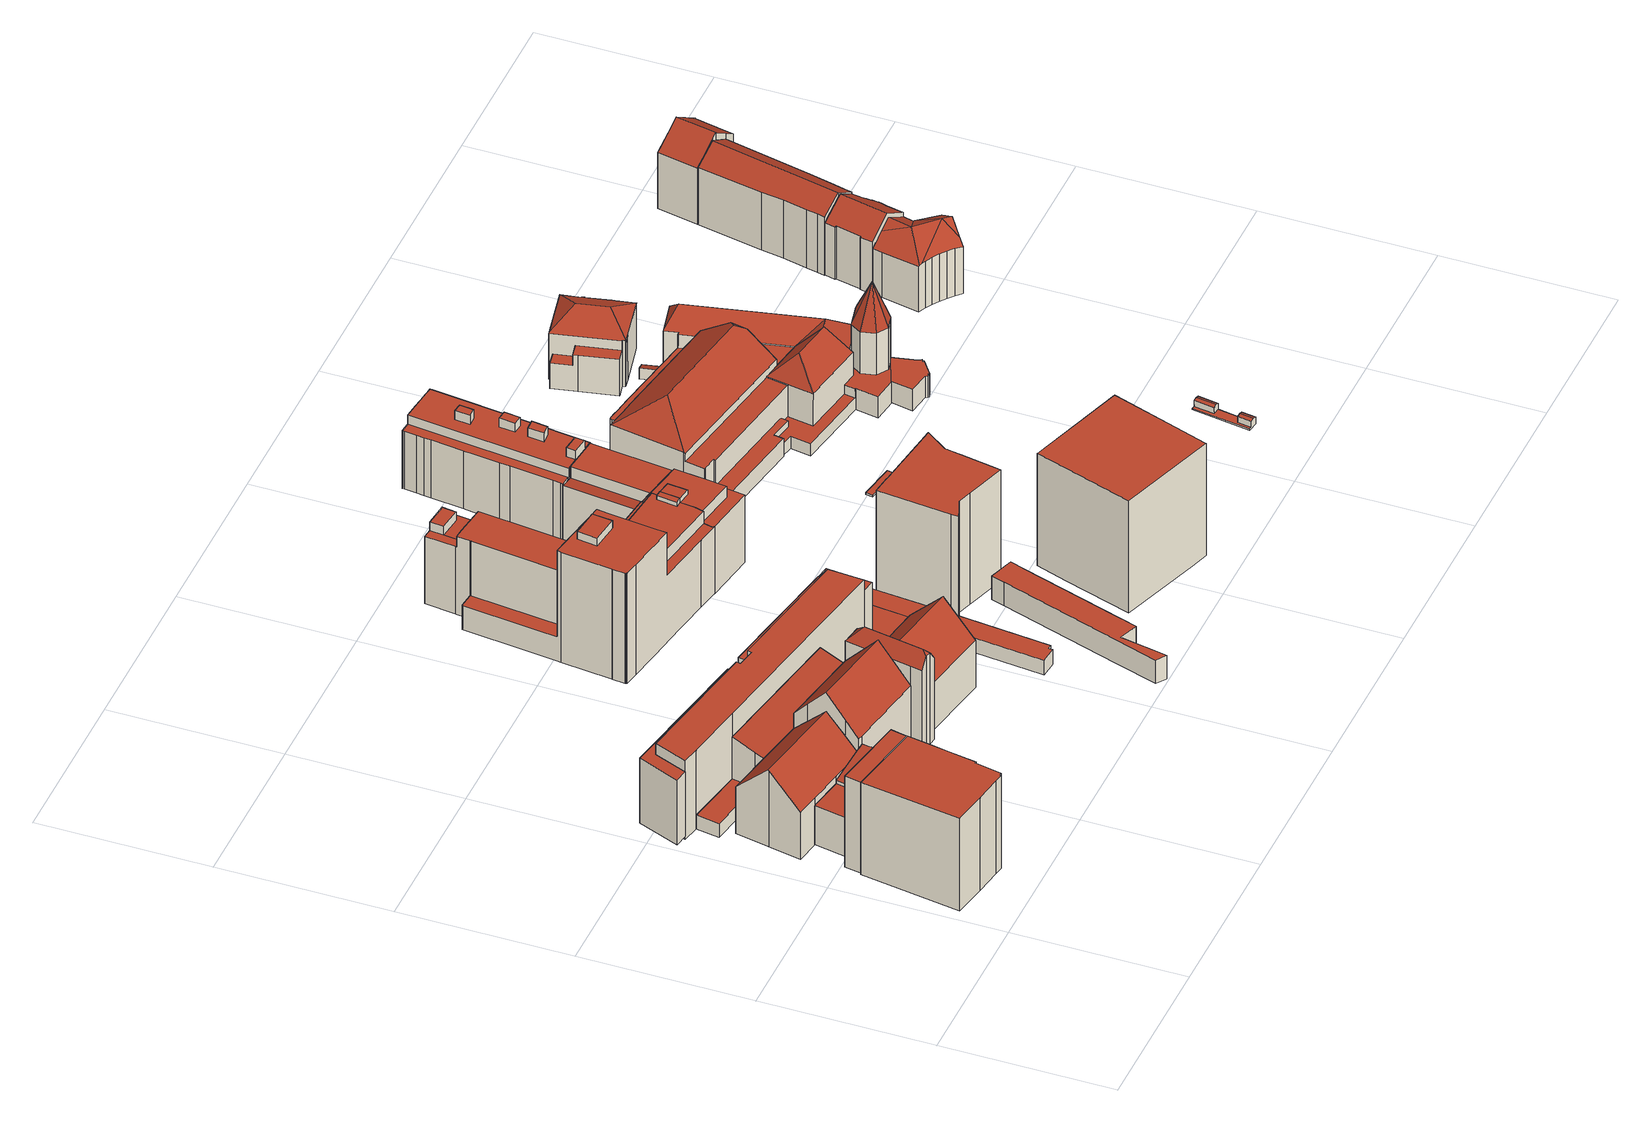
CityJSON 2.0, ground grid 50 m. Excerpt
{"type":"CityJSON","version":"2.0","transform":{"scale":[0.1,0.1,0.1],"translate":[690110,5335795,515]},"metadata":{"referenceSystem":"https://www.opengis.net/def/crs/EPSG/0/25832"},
"CityObjects":{
"building1":{"type":"Building","attributes":{"Gemeindeschluessel":"09162000","HoeheDach":"549.475","HoeheGrund":"519.110","Methode":"1000","NiedrigsteTraufeDesGebaeudes":"549.475","Geometrietyp2DReferenz":"3000","function":"31001_9998","roofType":"1000","measuredHeight":30.36,"storeysAboveGround":5},"geometry":[{"type":"MultiSurface","lod":"2","boundaries":[[[0,1,2,3]],[[4,5,6,7]],[[7,6,8,9]],[[10,11,12,13,2,1]],[[14,15,8,6,5,16,17,18,19,11,10,1,0]],[[20,21,22,23,4,7,9,24,25,3,2,13,12]],[[24,15,14,25]],[[21,18,17,22]],[[25,14,0,3]],[[23,16,5,4]],[[9,8,15,24]],[[22,17,16,23]],[[21,20,12,11,19,18]]],"semantics":{"surfaces":[{"type":"WallSurface"},{"type":"RoofSurface"},{"type":"GroundSurface"}],"values":[0,0,0,0,1,2,0,0,0,0,0,0,0]}}]},
"building2":{"type":"Building","attributes":{"Gemeindeschluessel":"09162000","HoeheDach":"549.497","HoeheGrund":"519.590","Methode":"1000","NiedrigsteTraufeDesGebaeudes":"549.497","Geometrietyp2DReferenz":"3000","function":"31001_9998","roofType":"1000","measuredHeight":29.91,"storeysAboveGround":9},"geometry":[{"type":"MultiSurface","lod":"2","boundaries":[[[26,11,1,27]],[[27,1,28,29]],[[30,31,32,33]],[[29,28,31,30]],[[26,34,35,36,37,11]],[[34,26,27,29,30,33,35]],[[11,37,36,32,31,28,1]],[[33,32,36,35]]],"semantics":{"surfaces":[{"type":"WallSurface"},{"type":"GroundSurface"},{"type":"RoofSurface"}],"values":[0,0,0,0,0,1,2,0]}}]},
"building3":{"type":"Building","attributes":{"Gemeindeschluessel":"09162000","HoeheDach":"537.266","HoeheGrund":"519.820","Methode":"2000","NiedrigsteTraufeDesGebaeudes":"532.670","Geometrietyp2DReferenz":"3000","function":"31001_9998","roofType":"1000","measuredHeight":17.45},"geometry":[{"type":"MultiSurface","lod":"2","boundaries":[[[38,39,40,41]],[[42,43,44,45,46,47,48]],[[46,45,49,50]],[[51,52,53,54,43,42,48,38,41,55,56,57,58,59]],[[58,60,61,59]],[[48,47,39,38]],[[44,62,63,64,65,61,60,49,45]],[[52,51,59,61,65,64]],[[55,66,67,56]],[[60,58,57,56,67,50,49]],[[54,62,44,43]],[[39,47,46,50,67,66,40]],[[41,40,66,55]],[[53,52,64,63,62,54]]],"semantics":{"surfaces":[{"type":"WallSurface"},{"type":"GroundSurface"},{"type":"RoofSurface"}],"values":[0,0,0,1,0,0,2,0,0,0,0,2,0,0]}}]},
"building4":{"type":"Building","attributes":{"Gemeindeschluessel":"09162000","HoeheDach":"544.790","HoeheGrund":"519.640","Methode":"2000","NiedrigsteTraufeDesGebaeudes":"534.965","Geometrietyp2DReferenz":"3000","function":"31001_9998","roofType":"3100","measuredHeight":25.15,"storeysAboveGround":4},"geometry":[{"type":"MultiSurface","lod":"2","boundaries":[[[68,69,70,71]],[[72,73,74,75,68,71,76,77,78,79,80,81,82]],[[83,70,69,84,85,86,87,88,89]],[[86,90,91,92,93,87]],[[76,83,89,77]],[[82,91,90,72]],[[81,92,91,82]],[[85,84,75,74,73,72,90,86]],[[71,70,83,76]],[[75,84,69,68]],[[77,89,88,78]],[[80,93,92,81]],[[88,87,93,80,79,78]]],"semantics":{"surfaces":[{"type":"WallSurface"},{"type":"GroundSurface"},{"type":"RoofSurface"}],"values":[0,1,2,2,0,0,0,0,0,0,0,0,0]}}]},
"building5":{"type":"Building","attributes":{"Gemeindeschluessel":"09162000","HoeheDach":"521.432","HoeheGrund":"516.929","Methode":"1000","NiedrigsteTraufeDesGebaeudes":"521.432","Geometrietyp2DReferenz":"3000","function":"51009_1610","roofType":"1000","measuredHeight":4.5},"geometry":[{"type":"MultiSurface","lod":"2","boundaries":[[[94,95,96,97]],[[98,97,96,99]],[[95,100,99,96]],[[100,95,94,101]],[[100,101,98,99]],[[101,94,97,98]]],"semantics":{"surfaces":[{"type":"WallSurface"},{"type":"GroundSurface"},{"type":"RoofSurface"}],"values":[0,1,0,2,0,0]}}]},
"building6":{"type":"Building","attributes":{"Gemeindeschluessel":"09162000","HoeheDach":"539.210","HoeheGrund":"517.860","Methode":"2000","NiedrigsteTraufeDesGebaeudes":"539.210","Geometrietyp2DReferenz":"3000","function":"31001_9998","roofType":"1000","measuredHeight":21.35,"storeysAboveGround":7},"geometry":[{"type":"MultiSurface","lod":"2","boundaries":[[[102,103,104,105]],[[106,107,102,105,108,109,110,111]],[[105,104,112,108]],[[107,106,113,114,103,102]],[[111,115,113,106]],[[116,115,111,110,109,117]],[[104,103,114,113,115,116,117,112]],[[108,112,117,109]]],"semantics":{"surfaces":[{"type":"WallSurface"},{"type":"GroundSurface"},{"type":"RoofSurface"}],"values":[0,1,0,0,0,0,2,0]}}]},
"building7":{"type":"Building","attributes":{"Gemeindeschluessel":"09162000","HoeheDach":"551.048","HoeheGrund":"519.712","Methode":"1000","NiedrigsteTraufeDesGebaeudes":"539.915","Geometrietyp2DReferenz":"3000","function":"31001_9998","roofType":"3100","measuredHeight":31.34,"storeysAboveGround":4},"geometry":[{"type":"MultiSurface","lod":"2","boundaries":[[[118,119,120,121]],[[122,123,124,125,126,127,128,129,130,131]],[[126,132,133,121,120,127]],[[134,135,119,118]],[[127,120,119,135,128]],[[133,132,136,137,138,139,140,141,142,143,134,118,121]],[[138,137,124,123,122,139]],[[139,122,131,140]],[[130,129,128,135,134,143,142,141]],[[125,124,137,136,132,126]],[[140,131,130,141]]],"semantics":{"surfaces":[{"type":"WallSurface"},{"type":"RoofSurface"},{"type":"GroundSurface"}],"values":[0,1,0,0,1,2,0,0,0,0,0]}}]},
"building8":{"type":"Building","attributes":{"Gemeindeschluessel":"09162000","HoeheDach":"535.085","HoeheGrund":"518.671","Methode":"2000","NiedrigsteTraufeDesGebaeudes":"531.595","Geometrietyp2DReferenz":"3000","function":"31001_9998","roofType":"2100","measuredHeight":16.41,"storeysAboveGround":2},"geometry":[{"type":"MultiSurface","lod":"2","boundaries":[[[144,145,146,147]],[[148,149,150,151]],[[147,146,152,153]],[[153,152,154,155]],[[152,146,145,156,157,150,149,154]],[[151,150,157,158]],[[155,148,151,158,159,144,147,153]],[[159,156,145,144]],[[155,154,149,148]],[[158,157,156,159]]],"semantics":{"surfaces":[{"type":"WallSurface"},{"type":"RoofSurface"},{"type":"GroundSurface"}],"values":[0,0,0,0,1,0,2,0,0,0]}}]},
"building9":{"type":"Building","attributes":{"Gemeindeschluessel":"09162000","HoeheDach":"542.689","HoeheGrund":"516.929","Methode":"1000","NiedrigsteTraufeDesGebaeudes":"542.689","Geometrietyp2DReferenz":"3000","function":"31001_9998","roofType":"1000","measuredHeight":25.76,"storeysAboveGround":8},"geometry":[{"type":"MultiSurface","lod":"2","boundaries":[[[99,160,161,96]],[[162,163,164,165]],[[166,167,168,169,160,99]],[[170,171,172,173]],[[174,170,173,175,162,165,176,167,166,99,96]],[[161,160,169,168,177,164,163,178,172,171,179]],[[175,178,163,162]],[[96,161,179,174]],[[173,172,178,175]],[[165,164,177,176]],[[176,177,168,167]],[[174,179,171,170]]],"semantics":{"surfaces":[{"type":"WallSurface"},{"type":"GroundSurface"},{"type":"RoofSurface"}],"values":[0,0,0,0,1,2,0,0,0,0,0,0]}}]},
"building10":{"type":"Building","attributes":{"Gemeindeschluessel":"09162000","HoeheDach":"550.840","HoeheGrund":"519.707","Methode":"2000","NiedrigsteTraufeDesGebaeudes":"546.400","Geometrietyp2DReferenz":"3000","function":"31001_9998","roofType":"3100","measuredHeight":31.13},"geometry":[{"type":"MultiSurface","lod":"2","boundaries":[[[121,180,181,182]],[[183,184,181,180,185]],[[186,187,188,137]],[[189,190,191,192]],[[193,194,187,186]],[[195,196,189,192,193,186,137,132,121,182]],[[192,191,194,193]],[[121,132,197,185,180]],[[191,198,194]],[[132,137,188,197]],[[196,199,190,189]],[[184,183,198,191,190,199]],[[183,185,197,188,187,194,198]],[[184,199,196,195,182,181]]],"semantics":{"surfaces":[{"type":"WallSurface"},{"type":"RoofSurface"},{"type":"GroundSurface"}],"values":[0,1,0,0,0,2,0,0,1,0,0,1,1,0]}}]},
"building11":{"type":"Building","attributes":{"Gemeindeschluessel":"09162000","HoeheDach":"543.510","HoeheGrund":"517.683","Methode":"2000","NiedrigsteTraufeDesGebaeudes":"533.182","Geometrietyp2DReferenz":"3000","function":"31001_9998","roofType":"3100","measuredHeight":25.83,"storeysAboveGround":3},"geometry":[{"type":"MultiSurface","lod":"2","boundaries":[[[200,201,202,203]],[[204,205,206,207,208,209,210,211,212,213]],[[203,202,204,213]],[[202,201,214,206,205,204]],[[215,216,217,218,209,208]],[[219,220,221,222]],[[217,216,220,219]],[[201,200,223,224,225,214]],[[214,225,221,220,216,215,208,207,206]],[[222,221,225,224]],[[223,200,203,213,212,211,210,209,218,217,219,222,224]]],"semantics":{"surfaces":[{"type":"WallSurface"},{"type":"RoofSurface"},{"type":"GroundSurface"}],"values":[0,0,0,1,0,0,0,0,1,0,2]}}]},
"building12":{"type":"Building","attributes":{"Gemeindeschluessel":"09162000","HoeheDach":"539.313","HoeheGrund":"517.350","Methode":"1000","NiedrigsteTraufeDesGebaeudes":"539.238","Geometrietyp2DReferenz":"3000","function":"31001_9998","roofType":"1000","measuredHeight":21.96,"storeysAboveGround":7},"geometry":[{"type":"MultiSurface","lod":"2","boundaries":[[[226,227,228,229,230,231,232,233,234,235]],[[228,236,237,229]],[[232,238,239,233]],[[240,241,239,238]],[[241,242,243,235,234,233,239]],[[242,241,240,244]],[[231,244,240,238,232]],[[236,245,246,243,242,244,247,237]],[[237,247,244,231,230,229]],[[228,227,226,235,243,246,245,236]]],"semantics":{"surfaces":[{"type":"GroundSurface"},{"type":"WallSurface"},{"type":"RoofSurface"}],"values":[0,1,1,2,1,1,1,2,1,1]}}]},
"building13":{"type":"Building","attributes":{"Gemeindeschluessel":"09162000","HoeheDach":"521.658","HoeheGrund":"516.938","Methode":"1000","NiedrigsteTraufeDesGebaeudes":"521.658","Geometrietyp2DReferenz":"3000","function":"51009_1610","roofType":"1000","measuredHeight":4.72},"geometry":[{"type":"MultiSurface","lod":"2","boundaries":[[[248,249,250,251]],[[252,253,254,255]],[[255,254,256,257,258,166,167,251,250,259]],[[260,261,166,258]],[[252,262,249,248,263,261,260,264,265,253]],[[254,253,265,256]],[[167,263,248,251]],[[256,265,264,257]],[[249,262,259,250]],[[261,263,167,166]],[[257,264,260,258]],[[262,252,255,259]]],"semantics":{"surfaces":[{"type":"WallSurface"},{"type":"GroundSurface"},{"type":"RoofSurface"}],"values":[0,0,1,0,2,0,0,0,0,0,0,0]}}]},
"building14":{"type":"Building","attributes":{"Gemeindeschluessel":"09162000","HoeheDach":"521.700","HoeheGrund":"516.940","Methode":"2000","NiedrigsteTraufeDesGebaeudes":"521.700","Geometrietyp2DReferenz":"3000","function":"31001_9998","roofType":"1000","measuredHeight":4.76,"storeysAboveGround":1},"geometry":[{"type":"MultiSurface","lod":"2","boundaries":[[[266,267,268,269,270,271,262,252,272,273,274]],[[275,269,268,276]],[[277,271,270,278]],[[259,262,271,277]],[[278,275,276,279,280,281,282,283,255,259,277]],[[280,266,274,281]],[[255,252,262,259]],[[278,270,269,275]],[[274,273,272,283,282,281]],[[280,279,276,268,267,266]],[[283,272,252,255]]],"semantics":{"surfaces":[{"type":"RoofSurface"},{"type":"WallSurface"},{"type":"GroundSurface"}],"values":[0,1,1,1,2,1,1,1,1,1,1]}}]},
"building15":{"type":"Building","attributes":{"Gemeindeschluessel":"09162000","HoeheDach":"555.496","HoeheGrund":"516.880","Methode":"1000","NiedrigsteTraufeDesGebaeudes":"524.842","Geometrietyp2DReferenz":"3000","function":"31001_1000","roofType":"1000","measuredHeight":38.62,"storeysAboveGround":10},"geometry":[{"type":"MultiSurface","lod":"2","boundaries":[[[284,285,286,287]],[[288,289,290,291,292,293]],[[294,295,296,297]],[[298,299,300,301]],[[302,303,304,305,306,307,308,309,310,311,312,313,314,315,316,317,318,319,320,321,322],[323,324,325,326]],[[327,328,329,330,331,332,299,298,313,312]],[[324,333,334,325]],[[325,334,335,326]],[[311,336,337,338,339,327,312]],[[340,341,342,343,344,345,346]],[[290,347,348,349,350,351,352,353,354,355,356,357,291]],[[358,359,331,330]],[[360,361,362,363]],[[338,337,364,365]],[[366,367,368,369]],[[370,303,302,371]],[[362,361,372,286,285,296,295,373,374,375]],[[376,372,361,360]],[[377,306,305,378]],[[379,380,381,382,383,384,385,386,342,341,387]],[[353,352,359,358]],[[388,322,321,389]],[[301,300,390,351,350,300,382,381]],[[391,392,393,394]],[[395,386,385,396]],[[397,320,319,398]],[[399,400,401,402,403,404,294,297,284,287,376,360,363,405,406,377,378,407,370,371,388,389,397,398,408,409,410,411,412,345,344,343,395,396,413,414,357,356,355,354,353,358,330,329,328,327,339,338,365]],[[378,305,304,407]],[[293,384,383,288]],[[343,342,386,395]],[[323,415,333,324]],[[416,417,418,289]],[[385,384,293,292,414,413,396]],[[414,292,291,357]],[[365,364,419,399]],[[373,295,294,404,403,420,421]],[[421,420,391,394,366,369,422,423,424]],[[373,421,424,374]],[[392,368,367,393]],[[411,425,426,412]],[[289,418,347,290,289,288]],[[334,333,415,335]],[[391,420,403,402,401,400,399,419,427,422,369,368,392]],[[371,302,322,388]],[[394,393,367,366]],[[288,383,382,300]],[[326,335,415,323]],[[297,296,285,284]],[[287,286,372,376]],[[300,350,349,416,289,288]],[[428,387,341,340]],[[349,348,417,416]],[[428,340,346,426,425,429,430,431]],[[317,316,315,314,313,298,301,381,380,379,387,428,431,318]],[[375,374,424,423,432,336,311,310,309,308]],[[412,426,346,345]],[[390,300,299,332]],[[407,304,303,370]],[[427,419,364,337,336,432]],[[417,348,347,418]],[[406,405,363,362,375,308,307,306,377]],[[332,331,359,352,351,390]],[[410,429,425,411]],[[432,423,422,427]],[[319,318,431,430,429,410,409,408,398]],[[389,321,320,397]]],"semantics":{"surfaces":[{"type":"WallSurface"},{"type":"RoofSurface"},{"type":"GroundSurface"}],"values":[0,1,0,1,1,0,0,0,0,0,0,0,0,0,0,0,1,0,0,1,0,0,0,0,0,0,2,0,0,0,0,0,0,0,0,0,1,0,1,0,0,1,0,0,0,0,0,0,0,1,0,0,1,0,0,0,0,0,1,1,0,1,0,0,0,0]}}]},
"building16":{"type":"Building","attributes":{"Gemeindeschluessel":"09162000","HoeheDach":"524.310","HoeheGrund":"516.630","Methode":"2000","NiedrigsteTraufeDesGebaeudes":"524.310","Geometrietyp2DReferenz":"3000","function":"31001_9998","roofType":"1000","measuredHeight":7.68,"storeysAboveGround":2},"geometry":[{"type":"MultiSurface","lod":"2","boundaries":[[[433,434,435,436,437,438,439,440,441,442,443]],[[433,444,445,434]],[[446,447,448,449,445,444,450,451,452,453,454]],[[441,452,451,442]],[[434,445,449,435]],[[442,451,450,443]],[[454,453,452,441,440,439]],[[443,450,444,433]],[[438,446,454,439]],[[435,449,448,436]],[[438,437,436,448,447,446]]],"semantics":{"surfaces":[{"type":"GroundSurface"},{"type":"WallSurface"},{"type":"RoofSurface"}],"values":[0,1,2,1,1,1,1,1,1,1,1]}}]},
"building17":{"type":"Building","attributes":{"Gemeindeschluessel":"09162000","HoeheDach":"552.884","HoeheGrund":"516.370","Methode":"2000","NiedrigsteTraufeDesGebaeudes":"517.010","Geometrietyp2DReferenz":"3000","function":"31001_9998","roofType":"1000","measuredHeight":36.51,"storeysAboveGround":10},"geometry":[{"type":"MultiSurface","lod":"2","boundaries":[[[455,456,457,458]],[[459,460,456,455,461,462,463,464]],[[465,466,467,468]],[[469,470,471,472,473,474,475,476,477,478,479,480,481,482,483,457,456,460,459,464,484,485,486,487,488]],[[489,490,491,471,470,469]],[[488,487,486,492,493,494]],[[495,485,484,496]],[[458,457,483,497]],[[497,498,499,500,501,502,503,504,505,506,507,491,490,489,494,493,492,508,465,468,509,463,462,461,455,458]],[[507,506,473,472,471,491]],[[503,502,501,500,499,498,497,483,482,510,511,480,479,478,477,476]],[[510,512,511]],[[464,463,509,468,467,496,484]],[[486,485,495,466,465,508,492]],[[505,504,503,476,475,474,473,506]],[[489,469,488,494]],[[512,481,480,511]],[[510,482,481,512]],[[496,467,466,495]]],"semantics":{"surfaces":[{"type":"WallSurface"},{"type":"RoofSurface"},{"type":"GroundSurface"}],"values":[0,0,0,1,0,0,0,0,2,0,0,1,0,0,0,0,0,0,1]}}]},
"building18":{"type":"Building","attributes":{"Gemeindeschluessel":"09162000","HoeheDach":"544.010","HoeheGrund":"516.840","Methode":"2000","NiedrigsteTraufeDesGebaeudes":"535.172","Geometrietyp2DReferenz":"3000","function":"31001_1000","roofType":"1000","measuredHeight":27.17,"storeysAboveGround":7},"geometry":[{"type":"MultiSurface","lod":"2","boundaries":[[[513,514,515,516]],[[517,286,285,518]],[[519,520,521,522]],[[523,524,525,526,527,528,529,530,531]],[[532,533,534,535]],[[536,537,538,526,525,524,539]],[[540,523,531,541,542,543]],[[544,545,546,547]],[[548,549,520,519]],[[543,550,551,540]],[[535,534,361,552]],[[540,551,539,524,523]],[[553,554,549,548]],[[555,556,513,516,557,558,532,535,552,559,560,517,518,561,562,563,564,565,566,567,568,569,570,530,529,528,527]],[[513,556,555,527,526,538,537,571,514]],[[545,572,573,574,575,553,548,519,522,576,546]],[[520,549,554,521]],[[560,559,372,577,286,517]],[[285,286,577,372,361,534,533,578,579,515,514,571,580,551,550,581,582,583,584,544,547,585,296]],[[558,557,516,515,579,578]],[[552,361,372,559]],[[558,578,533,532]],[[518,285,296,561]],[[544,584,583,573,572,545]],[[576,522,521,554,553,575,581,550,543,542,541,570,569,568,567,566,565,564]],[[580,571,537,536,539,551]],[[574,573,583,582,581,575]],[[296,585,547,546,576,564,563,562,561]],[[570,541,531,530]]],"semantics":{"surfaces":[{"type":"WallSurface"},{"type":"RoofSurface"},{"type":"GroundSurface"}],"values":[0,0,0,0,0,1,1,0,0,0,0,0,0,2,0,1,1,0,1,0,0,0,0,0,0,0,0,0,0]}}]},
"building19":{"type":"Building","attributes":{"Gemeindeschluessel":"09162000","HoeheDach":"553.292","HoeheGrund":"516.400","Methode":"1000","NiedrigsteTraufeDesGebaeudes":"553.292","Geometrietyp2DReferenz":"3000","function":"31001_9998","roofType":"1000","measuredHeight":36.89,"storeysAboveGround":10},"geometry":[{"type":"MultiSurface","lod":"2","boundaries":[[[586,587,588,589,590,591]],[[592,587,586,591,593,594,595,596]],[[589,588,597,598,599,600,601,590]],[[599,598,596,595,594,600]],[[590,601,600,594,593,591]],[[587,592,596,598,597,588]]],"semantics":{"surfaces":[{"type":"WallSurface"},{"type":"GroundSurface"},{"type":"RoofSurface"}],"values":[0,1,2,0,0,0]}}]},
"building20":{"type":"Building","attributes":{"Gemeindeschluessel":"09162000","HoeheDach":"519.980","HoeheGrund":"517.910","Methode":"2000","NiedrigsteTraufeDesGebaeudes":"519.980","Geometrietyp2DReferenz":"3000","function":"51009_1610","roofType":"1000","measuredHeight":2.07},"geometry":[{"type":"MultiSurface","lod":"2","boundaries":[[[602,603,604,605]],[[606,607,608,609]],[[610,611,609,608]],[[612,613,611,610]],[[614,615,602,605,612,610,608,607]],[[615,616,603,602]],[[603,616,617,606,609,611,613,604]],[[605,604,613,612]],[[615,614,607,606,617,616]]],"semantics":{"surfaces":[{"type":"WallSurface"},{"type":"GroundSurface"},{"type":"RoofSurface"}],"values":[0,0,0,0,1,0,2,0,0]}}]},
"building21":{"type":"Building","attributes":{"Gemeindeschluessel":"09162000","HoeheDach":"542.035","HoeheGrund":"517.128","Methode":"2000","NiedrigsteTraufeDesGebaeudes":"536.108","Geometrietyp2DReferenz":"3000","function":"31001_1000","roofType":"1000","measuredHeight":24.91,"storeysAboveGround":7},"geometry":[{"type":"MultiSurface","lod":"2","boundaries":[[[618,619,620,621]],[[622,623,624,625]],[[626,627,628,629]],[[630,631,632,633]],[[634,635,636,637,629,628]],[[638,639,640,641]],[[621,620,642,643]],[[644,645,646,647]],[[648,649,650,651]],[[652,653,654,655]],[[625,624,649,648]],[[656,657,658,659]],[[660,661,653,652]],[[662,663,664,665]],[[666,667,663,662]],[[647,646,668,669]],[[651,650,623,622]],[[670,671,645,644]],[[662,665,672,673,674,675,676,677,656,659,678,679,680,681,682,683,684,618,621,643,685,686,687,688,689,690,638,641,666]],[[676,675,674,673,672,691,692,693,694,627,626,631,630,695,677]],[[680,696,697,681]],[[678,698,699,679]],[[679,699,696,680]],[[655,654,700,701]],[[683,702,703,684]],[[701,700,661,660]],[[694,635,634,628,627]],[[669,668,671,670]],[[684,703,619,618]],[[685,704,705,686]],[[657,695,630,633,705,704,642,620,619,703,702,706,697,696,699,698,658]],[[665,664,691,672]],[[643,642,704,685]],[[626,629,637,636,693,692,691,664,663,667,640,639,707,708,709,632,631],[644,647,669,670],[655,701,660,652],[625,648,651,622]],[[697,706,702,683,682,681]],[[636,635,694,693]],[[661,700,654,653]],[[709,708,707,639,638,690,689,688,687,686,705,633,632]],[[668,646,645,671]],[[650,649,624,623]],[[641,640,667,666]],[[659,658,698,678]],[[677,695,657,656]]],"semantics":{"surfaces":[{"type":"WallSurface"},{"type":"GroundSurface"},{"type":"RoofSurface"}],"values":[0,0,0,0,0,0,0,0,0,0,0,0,0,0,0,0,0,0,1,0,0,0,0,0,0,0,2,0,0,0,2,0,0,2,0,0,2,0,2,2,0,0,0]}}]},
"building22":{"type":"Building","attributes":{"Gemeindeschluessel":"09162000","HoeheDach":"517.096","HoeheGrund":"516.472","Methode":"2000","NiedrigsteTraufeDesGebaeudes":"517.096","Geometrietyp2DReferenz":"3000","function":"51009_1610","roofType":"1000","measuredHeight":0.624},"geometry":[{"type":"MultiSurface","lod":"2","boundaries":[[[710,711,712,713]],[[714,715,716,717]],[[710,715,714,711]],[[715,710,713,716]],[[711,714,717,712]],[[713,712,717,716]]],"semantics":{"surfaces":[{"type":"WallSurface"},{"type":"GroundSurface"},{"type":"RoofSurface"}],"values":[0,0,1,0,0,2]}}]},
"building23":{"type":"Building","attributes":{"Gemeindeschluessel":"09162000","HoeheDach":"549.870","HoeheGrund":"516.067","Methode":"2000","NiedrigsteTraufeDesGebaeudes":"519.989","Geometrietyp2DReferenz":"3000","function":"31001_2000","roofType":"3100","measuredHeight":33.8,"storeysAboveGround":4},"geometry":[{"type":"MultiSurface","lod":"2","boundaries":[[[718,719,720,721]],[[722,723,724,725,726,727,728]],[[729,730,731,732,733,734]],[[735,736,737,738,739]],[[740,741,742,743,744,745,746,747,748,749,750,751]],[[745,752,753,746]],[[754,749,748,755]],[[756,757,731,730]],[[758,759,760,761,762,763,764,765,766,767,768,769]],[[770,771,772]],[[773,724,723,774,775,776,777,778]],[[728,727,779,780]],[[781,729,734,777,776]],[[782,783,779]],[[784,785,786,787,788,789]],[[790,762,761,791]],[[792,793,794,720,719,795,796,797]],[[798,799,800,801]],[[802,803,775,774,769,768]],[[804,805,721,806]],[[778,777,734]],[[807,808,737,736]],[[721,809,810]],[[753,752,793,792,783,782]],[[725,724,773]],[[811,764,763,812]],[[743,813,810,744]],[[814,815,760,759,816,817]],[[818,819,820,821]],[[742,806,813,743]],[[798,795,719,718,799]],[[822,823,771,770]],[[813,721,810]],[[722,758,769,774,723]],[[726,725,773,778,734,733]],[[783,792,797,739,738,824]],[[825,826,808,807]],[[722,728,780]],[[827,828,829,830]],[[831,766,765,832]],[[779,727,772,771,823]],[[805,833,800,799,718,721]],[[770,772,834,784,789,835]],[[806,721,813]],[[836,837,833,805,804,741,740]],[[836,740,751,838]],[[839,821,820,830,829,840]],[[816,759,758,722,780,779]],[[752,809,794,793]],[[836,838,841,842,843,818,821,839,844,845,846,756,730,729,781,803,802,847,831,832,811,812,790,791,815,814,825,807,736,735,796,795,798,801,837]],[[848,754,755,835,789,788,849,827,830,820,819,850]],[[801,800,833,837]],[[802,768,767,847]],[[741,804,806,742]],[[839,840,851,844]],[[849,852,828,827]],[[721,720,794,809]],[[844,851,853,845]],[[812,763,762,790]],[[784,834,732,731,757,854,785]],[[847,767,766,831]],[[825,814,817,855,826]],[[832,765,764,811]],[[829,828,852,787,786,853,851,840]],[[848,842,841,750,749,754]],[[822,770,835,755,748,747]],[[726,733,732,834,772,727]],[[838,751,750,841]],[[753,782,779,823,822,747,746]],[[846,845,853,786,785,854]],[[788,787,852,849]],[[791,761,760,815]],[[843,850,819,818]],[[744,810,809,752,745]],[[846,854,757,756]],[[842,848,850,843]],[[783,824,855,817,816,779]],[[855,824,738,737,808,826]],[[781,776,775,803]],[[735,739,797,796]]],"semantics":{"surfaces":[{"type":"RoofSurface"},{"type":"WallSurface"},{"type":"GroundSurface"}],"values":[0,1,1,1,0,1,1,1,0,0,0,1,1,0,1,1,1,1,1,0,0,1,0,0,0,1,1,1,1,1,1,0,0,1,0,0,1,0,1,1,0,0,1,0,1,1,1,1,1,2,0,1,1,1,1,1,0,1,1,0,1,1,1,0,1,1,1,1,1,1,1,1,1,1,1,1,0,0,1,1]}}]},
"building24":{"type":"Building","attributes":{"Gemeindeschluessel":"09162000","HoeheDach":"519.310","HoeheGrund":"516.690","Methode":"9999","NiedrigsteTraufeDesGebaeudes":"517.140","Geometrietyp2DReferenz":"3000","function":"31001_2000","roofType":"1000","measuredHeight":2.62},"geometry":[{"type":"MultiSurface","lod":"2","boundaries":[[[856,857,858,859,860]],[[861,862,863,864]],[[865,866,867,868,869,856,860,870]],[[856,869,861,864,871,872,873,857]],[[874,872,871,875]],[[876,859,858,877]],[[878,879,863,862]],[[865,874,875,866]],[[861,869,868,878,862]],[[866,875,871,864,863,879,867]],[[873,877,858,857]],[[870,860,859,876]],[[874,865,870,876,877,873,872]],[[868,867,879,878]]],"semantics":{"surfaces":[{"type":"WallSurface"},{"type":"RoofSurface"},{"type":"GroundSurface"}],"values":[0,0,0,1,0,1,1,2,0,0,0,1,0,1]}}]},
"building25":{"type":"Building","attributes":{"Gemeindeschluessel":"09162000","HoeheDach":"522.142","HoeheGrund":"518.549","Methode":"2000","NiedrigsteTraufeDesGebaeudes":"520.258","Geometrietyp2DReferenz":"3000","function":"31001_2000","roofType":"2100","measuredHeight":3.59,"storeysAboveGround":1},"geometry":[{"type":"MultiSurface","lod":"2","boundaries":[[[880,881,882,883]],[[883,884,885,886,880]],[[884,887,888,885]],[[885,888,889,886]],[[881,889,888,887,882]],[[886,889,881,880]],[[883,882,887,884]]],"semantics":{"surfaces":[{"type":"WallSurface"},{"type":"GroundSurface"},{"type":"RoofSurface"}],"values":[0,1,0,0,2,0,0]}}]},
"building26":{"type":"Building","attributes":{"Gemeindeschluessel":"09162000","HoeheDach":"523.390","HoeheGrund":"516.440","Methode":"1000","NiedrigsteTraufeDesGebaeudes":"523.390","Geometrietyp2DReferenz":"3000","function":"51009_1610","roofType":"1000","measuredHeight":6.95},"geometry":[{"type":"MultiSurface","lod":"2","boundaries":[[[890,891,892,893]],[[894,895,896,897,898,899]],[[900,901,902,903]],[[893,892,904,905]],[[906,907,908,909]],[[895,910,911,898,897,896]],[[903,902,912,913]],[[914,915,901,900]],[[909,916,917,910,895,896,895,894,918,914,900,903,913,890,893,905,919,906]],[[910,917,916,920,921,911]],[[919,922,907,906]],[[918,894,899,923,915,914]],[[909,908,920,916]],[[913,912,891,890]],[[905,904,922,919]],[[901,915,923,899,898,897,898,911,921,920,908,907,922,904,892,891,912,902]]],"semantics":{"surfaces":[{"type":"WallSurface"},{"type":"GroundSurface"},{"type":"RoofSurface"}],"values":[0,0,0,0,0,0,0,0,1,0,0,0,0,0,0,2]}}]},
"building27":{"type":"Building","attributes":{"Gemeindeschluessel":"09162000","HoeheDach":"535.330","HoeheGrund":"516.026","Methode":"2000","NiedrigsteTraufeDesGebaeudes":"524.420","Geometrietyp2DReferenz":"3000","function":"31001_3065","roofType":"3200","measuredHeight":19.3,"storeysAboveGround":4},"geometry":[{"type":"MultiSurface","lod":"2","boundaries":[[[924,925,926,927,928,929,930,931,932,933,934,935,936,937,938,939,940,941,942,943,944,945,946]],[[929,928,947,948,949,950]],[[951,950,949,952,953]],[[954,955,942,941]],[[938,937,956,957]],[[943,958,959,944]],[[924,960,961,925]],[[931,962,963,932]],[[957,964,939,938]],[[965,966,963,962]],[[948,947,967,968,969,970,971,972]],[[935,973,974,936]],[[929,950,951,930]],[[975,976,946,945]],[[976,977,960,924,946]],[[939,964,978,940]],[[936,974,956,937]],[[942,955,958,943]],[[927,967,947,928]],[[948,972,933,932,963,966,952,949]],[[931,930,951,953,965,962]],[[965,953,952,966]],[[925,961,979,926]],[[927,926,979,968,967]],[[976,975,959,958,955,954,978,964,957,956,970,969,977]],[[978,954,941,940]],[[979,961,960,977,969,968]],[[959,975,945,944]],[[934,933,972,971,980]],[[934,980,973,935]],[[970,956,974,973,980,971]]],"semantics":{"surfaces":[{"type":"GroundSurface"},{"type":"WallSurface"},{"type":"RoofSurface"}],"values":[0,1,2,1,1,1,1,1,1,2,2,1,1,1,1,1,1,1,1,1,1,1,1,1,2,1,2,1,1,1,2]}}]},
"building28":{"type":"Building","attributes":{"Gemeindeschluessel":"09162000","HoeheDach":"536.480","HoeheGrund":"516.366","Methode":"2000","NiedrigsteTraufeDesGebaeudes":"531.257","Geometrietyp2DReferenz":"3000","function":"31001_9998","roofType":"3100","measuredHeight":20.11,"storeysAboveGround":4},"geometry":[{"type":"MultiSurface","lod":"2","boundaries":[[[981,982,983,984,985,986]],[[987,981,986,988,989]],[[990,988,985,984,991,992]],[[987,993,982,981]],[[994,993,987,989,995,996]],[[997,995,989,988]],[[994,996,998,999]],[[1000,1001,1002,1003,990,992]],[[1004,997,1005]],[[1006,1007,1008,1009]],[[1002,1008,1007,1010,1011,1012,1005,997,1003]],[[1003,997,988,990]],[[1004,998,996,995,997]],[[1013,999,998,1004,1005,1012]],[[1014,1011,1010,1015]],[[1000,992,991,1016]],[[1015,1010,1007,1006]],[[1009,1008,1002,1001]],[[988,986,985]],[[1013,1012,1011,1014]],[[1013,1014,1015,1006,1009,1001,1000,1016,983,982,993,994,999]],[[1016,991,984,983]]],"semantics":{"surfaces":[{"type":"WallSurface"},{"type":"RoofSurface"},{"type":"GroundSurface"}],"values":[0,1,1,0,0,1,0,0,1,0,1,1,1,0,0,0,0,0,1,0,2,0]}}]},
"building29":{"type":"Building","attributes":{"Gemeindeschluessel":"09162000","HoeheDach":"538.030","HoeheGrund":"516.250","Methode":"2000","NiedrigsteTraufeDesGebaeudes":"532.726","Geometrietyp2DReferenz":"3000","function":"31001_9998","roofType":"3100","measuredHeight":21.78,"storeysAboveGround":5},"geometry":[{"type":"MultiSurface","lod":"2","boundaries":[[[1017,1018,1019,1020]],[[1021,1022,1023,1024,1025,1026]],[[1027,1028,1029,1030]],[[1020,1019,1031,1032]],[[1033,1034,1035,1036,1037,1038,1039,1040]],[[1041,1042,1018,1017]],[[1030,1029,1043,1044]],[[1045,1046,1047,1048]],[[1049,1050,1028,1027]],[[1023,1022,1051,1052]],[[1053,1054,1055,1056]],[[1057,1058,1054,1053]],[[1044,1043,1046,1045]],[[1032,1031,1059,1060]],[[1061,1062,1063,1064,1060,1059]],[[1065,1066,1067,1068,1069,1070]],[[1071,1026,1025,1072,1068,1067]],[[1063,1062,1050,1049]],[[1052,1051,1042,1041]],[[1030,1044,1045,1048,1035,1034,1033,1040,1057,1053,1056,1070,1069,1068,1072,1025,1024,1023,1052,1041,1017,1020,1032,1060,1064,1063,1049,1027]],[[1038,1021,1026,1071,1067,1066,1065,1055,1054,1058,1039]],[[1040,1039,1058,1057]],[[1037,1036,1047,1046,1043,1029,1028,1050,1062,1061,1059,1031,1019,1018,1042,1051,1022,1021,1038]],[[1048,1047,1036,1035]],[[1056,1055,1065,1070]]],"semantics":{"surfaces":[{"type":"WallSurface"},{"type":"GroundSurface"},{"type":"RoofSurface"}],"values":[0,0,0,0,0,0,0,0,0,0,0,0,0,0,0,0,0,0,0,1,2,0,2,0,0]}}]},
"building30":{"type":"Building","attributes":{"Gemeindeschluessel":"09162000","HoeheDach":"538.860","HoeheGrund":"515.971","Methode":"2000","NiedrigsteTraufeDesGebaeudes":"534.687","Geometrietyp2DReferenz":"3000","function":"31001_9998","roofType":"3100","measuredHeight":22.89,"storeysAboveGround":5},"geometry":[{"type":"MultiSurface","lod":"2","boundaries":[[[1073,1074,1075,1076]],[[1077,1078,1079,1080]],[[1081,1082,1078,1077]],[[1083,1084,1085,1086]],[[1087,1088,1089,1090]],[[1080,1079,1091,1092]],[[1090,1089,1074,1073]],[[1093,1094,1095,1096]],[[1081,1094,1093,1097,1082]],[[1098,1099,1100,1101]],[[1101,1100,1102,1103]],[[1096,1095,1086,1085]],[[1103,1102,1084,1083]],[[1092,1091,1088,1087]],[[1075,1074,1089,1088,1091,1079,1078,1082,1097,1104]],[[1098,1076,1075,1104,1099]],[[1098,1101,1103,1083,1086,1095,1094,1081,1077,1080,1092,1087,1090,1073,1076]],[[1096,1085,1084,1102,1100,1099,1104,1097,1093]]],"semantics":{"surfaces":[{"type":"WallSurface"},{"type":"RoofSurface"},{"type":"GroundSurface"}],"values":[0,0,0,0,0,0,0,0,0,0,0,0,0,0,1,0,2,1]}}]},
"building31":{"type":"Building","attributes":{"Gemeindeschluessel":"09162000","HoeheDach":"540.350","HoeheGrund":"515.925","Methode":"2000","NiedrigsteTraufeDesGebaeudes":"534.281","Geometrietyp2DReferenz":"3000","function":"31001_1000","roofType":"3100","measuredHeight":24.43,"storeysAboveGround":6},"geometry":[{"type":"MultiSurface","lod":"2","boundaries":[[[1105,1106,1107,1108,1109,1110,1111,1112,1113]],[[1114,1115,1116,1117,1118,1119,1120,1121,1122,1123,1124,1125,1126,1127]],[[1121,1128,1129,1122]],[[1126,1111,1110,1127]],[[1117,1106,1105,1118]],[[1130,1113,1112,1131,1132,1129,1128]],[[1112,1111,1126,1125,1124,1131]],[[1120,1130,1128,1121]],[[1123,1132,1131,1124]],[[1114,1109,1108,1115]],[[1116,1107,1106,1117]],[[1127,1110,1109,1114]],[[1115,1108,1107,1116]],[[1119,1118,1105,1113,1130,1120]],[[1122,1129,1132,1123]]],"semantics":{"surfaces":[{"type":"RoofSurface"},{"type":"GroundSurface"},{"type":"WallSurface"}],"values":[0,1,2,2,2,0,2,2,2,2,2,2,2,2,2]}}]}
},
"vertices":[
[2,135,345],[47,426,345],[47,426,41],[2,135,41],[214,104,41],[214,104,345],[207,105,345],[207,105,41],[204,100,345],[204,100,41],[267,386,345],[268,386,345],[268,386,41],[267,386,41],[99,117,345],[178,105,345],[229,182,345],[233,181,345],[249,273,345],[256,313,345],[256,313,41],[249,273,41],[233,181,41],[229,182,41],[178,105,41],[99,117,41],
[268,386,46],[47,426,46],[56,474,345],[56,474,46],[90,468,46],[90,468,345],[194,449,345],[194,449,46],[271,402,46],[277,434,46],[277,434,345],[271,402,345],
[194,449,48],[194,449,177],[90,468,177],[90,468,48],[209,527,48],[274,515,48],[274,515,206],[209,527,187],[209,527,177],[208,527,177],[208,527,48],[215,561,187],[215,561,177],[335,519,48],[334,504,48],[333,504,48],[273,512,48],[111,579,48],[214,561,48],[215,561,48],[322,541,48],[338,538,48],[322,541,218],[338,538,222],[273,512,206],[333,504,222],[334,504,223],[335,519,222],[111,579,177],[214,561,177],
[322,541,46],[322,541,200],[214,561,200],[214,561,46],[350,694,46],[340,638,46],[340,635,46],[330,582,46],[111,579,46],[43,591,46],[61,685,46],[61,688,46],[80,785,46],[246,755,46],[358,735,46],[111,579,200],[330,582,241],[340,635,294],[340,638,298],[61,688,298],[61,685,295],[43,591,200],[350,694,242],[358,735,200],[246,755,200],[80,785,200],
[81,832,64],[93,899,64],[93,899,19],[81,832,19],[254,801,19],[266,869,19],[266,869,64],[254,801,64],
[80,1007,29],[80,1007,242],[41,909,242],[41,909,29],[470,938,29],[81,1006,29],[1,916,29],[50,1039,29],[91,1032,29],[475,964,29],[1,916,242],[470,938,242],[81,1006,242],[475,964,242],[91,1032,242],[50,1039,242],
[358,735,47],[358,735,250],[608,692,249],[608,692,47],[338,538,249],[573,497,250],[574,497,250],[581,536,294],[589,585,350],[591,594,360],[340,638,360],[340,635,356],[330,582,296],[322,541,250],[589,585,47],[591,594,47],[350,694,47],[350,694,297],[581,536,47],[574,497,47],[573,497,47],[338,538,47],[322,541,47],[330,582,47],[340,635,47],[340,638,47],
[668,682,37],[668,682,166],[608,692,166],[608,692,37],[254,801,37],[254,801,180],[266,869,201],[266,869,37],[358,735,166],[358,735,37],[246,755,166],[246,755,37],[672,680,166],[692,794,201],[692,794,37],[672,680,37],
[266,869,277],[93,899,277],[521,915,19],[521,915,277],[523,928,277],[523,928,19],[692,794,19],[904,756,19],[904,756,277],[692,794,277],[80,1007,19],[80,1007,277],[470,938,277],[470,938,19],[41,909,19],[467,925,19],[911,860,19],[911,860,277],[467,925,277],[41,909,277],
[608,692,314],[668,682,314],[668,682,47],[631,646,358],[668,681,315],[608,692,315],[568,463,47],[568,463,314],[574,497,314],[628,453,47],[628,453,315],[606,456,346],[606,456,47],[590,460,47],[590,460,346],[650,575,47],[634,487,47],[589,585,315],[600,472,358],[634,487,314],
[906,534,27],[906,534,280],[889,442,182],[889,442,27],[634,487,182],[650,575,275],[651,584,285],[654,603,266],[668,682,182],[668,682,27],[654,603,27],[651,584,27],[650,575,27],[634,487,27],[907,539,285],[669,681,183],[672,680,183],[672,680,27],[669,681,27],[815,655,27],[815,655,183],[870,646,182],[870,646,27],[907,539,27],[925,637,27],[925,637,182],
[951,853,24],[950,849,24],[943,749,24],[904,756,24],[911,859,24],[911,860,24],[523,928,24],[528,955,24],[913,887,24],[953,880,24],[943,749,242],[904,756,242],[523,928,243],[528,955,243],[911,860,243],[913,887,243],[913,887,242],[953,880,242],[911,860,242],[950,849,242],[951,853,242],[911,859,242],
[943,749,67],[950,849,67],[950,849,19],[943,749,19],[1042,616,67],[925,637,67],[925,637,19],[1042,616,19],[870,646,19],[815,655,19],[672,680,19],[1063,829,19],[672,680,67],[692,794,67],[1063,829,67],[904,756,67],[815,655,67],[870,646,67],
[1060,296,67],[1060,297,67],[1061,308,67],[1074,307,67],[1104,602,67],[1123,819,67],[1038,578,67],[1012,305,67],[1011,301,67],[1074,307,19],[1061,308,19],[1123,819,19],[1104,602,19],[1060,297,19],[1060,296,19],[1011,301,19],[1012,305,19],[1038,578,19],
[1009,1217,19],[1009,1217,239],[1008,1214,239],[1008,1214,19],[716,1794,240],[722,1846,240],[726,1887,240],[699,1890,240],[689,1800,240],[688,1797,240],[1014,1242,19],[1014,1242,239],[1008,1217,239],[1008,1217,19],[800,1454,240],[837,1780,240],[804,1783,240],[767,1460,240],[583,1288,381],[583,1286,381],[585,1286,381],[585,1285,381],[625,1278,381],[777,1252,381],[778,1252,381],[781,1282,381],[797,1421,381],[801,1453,381],[800,1453,381],[800,1454,381],[767,1460,381],[753,1462,381],[671,1476,381],[651,1480,381],[605,1487,381],[603,1475,381],[587,1329,381],[586,1326,381],[582,1289,381],[669,1457,381],[752,1448,381],[745,1389,381],[662,1398,381],[800,1453,19],[800,1454,19],[837,1780,19],[838,1783,19],[838,1783,205],[837,1780,205],[752,1448,405],[745,1389,405],[662,1398,405],[801,1453,239],[971,1434,239],[971,1434,19],[801,1453,19],[682,1757,98],[682,1757,276],[683,1757,276],[683,1757,19],[682,1757,19],[638,1762,19],[638,1762,98],[726,1887,268],[795,1879,268],[795,1879,240],[815,1876,240],[815,1876,205],[818,1876,205],[818,1876,19],[815,1876,19],[795,1879,19],[726,1887,19],[699,1890,19],[848,1873,19],[848,1873,205],[1011,1212,19],[1011,1212,239],[947,1223,239],[947,1223,19],[1039,1426,239],[1039,1426,19],[1015,1374,278],[1015,1374,292],[1032,1372,292],[1032,1372,278],[583,1286,19],[583,1288,19],[1011,1213,239],[1014,1243,239],[781,1282,239],[778,1252,239],[1011,1213,19],[625,1278,19],[585,1285,19],[671,1476,276],[753,1462,276],[767,1460,276],[804,1783,276],[716,1794,276],[688,1797,276],[684,1755,276],[682,1756,276],[651,1480,276],[582,1289,19],[586,1326,19],[804,1783,205],[1026,1314,278],[1026,1314,292],[1008,1314,292],[1008,1314,278],[682,1756,19],[684,1755,19],[587,1329,19],[603,1475,19],[1035,1396,19],[1035,1395,19],[1032,1372,19],[1026,1314,19],[1021,1268,19],[1014,1243,19],[778,1252,19],[777,1252,19],[585,1286,19],[605,1487,19],[615,1573,19],[636,1761,19],[637,1761,19],[637,1762,19],[688,1797,19],[689,1800,19],[669,1457,405],[790,1839,240],[790,1839,268],[722,1846,268],[1035,1396,239],[1021,1268,278],[1014,1243,278],[1035,1395,278],[797,1421,278],[781,1282,278],[637,1761,98],[637,1762,98],[1035,1395,239],[651,1480,98],[636,1761,98],[615,1573,98],[605,1487,98],[797,1421,239],
[1314,479,16],[1213,166,16],[1198,121,16],[1141,140,16],[1141,139,16],[1116,3,16],[1087,22,16],[1126,144,16],[1243,504,16],[1255,542,16],[1327,519,16],[1314,479,93],[1213,166,93],[1116,3,93],[1141,139,93],[1141,140,93],[1198,121,93],[1327,519,93],[1255,542,93],[1243,504,93],[1126,144,93],[1087,22,93],
[1411,780,14],[1411,780,379],[1411,779,379],[1411,779,14],[1197,808,379],[1371,785,379],[1371,785,14],[1197,808,14],[1196,809,14],[1196,809,379],[1142,843,14],[1142,843,20],[1143,844,20],[1143,844,14],[1118,579,379],[1140,587,379],[1176,601,379],[1177,601,379],[1216,588,379],[1263,573,379],[1272,570,379],[1336,549,379],[1339,561,379],[1357,669,379],[1362,698,379],[1364,708,379],[1365,714,379],[1365,715,379],[1365,716,379],[1195,809,379],[1140,816,379],[1119,601,379],[1118,590,379],[1118,580,379],[1118,579,14],[1140,587,14],[1176,601,14],[1119,601,14],[1118,590,14],[1118,580,14],[1140,816,20],[1195,809,20],[1365,716,14],[1365,715,14],[1364,708,14],[1362,698,14],[1357,669,14],[1339,561,14],[1336,549,14],[1272,570,14],[1263,573,14],[1216,588,14],[1177,601,14],[1140,816,14],[1195,809,14],[1365,715,20],[1364,708,20],[1365,714,20],
[1169,1245,18],[1169,1245,239],[1169,1244,239],[1169,1244,18],[1008,1214,18],[1009,1217,18],[1067,1308,276],[1067,1308,290],[1026,1315,290],[1026,1315,276],[1105,1648,202],[1105,1648,240],[1110,1647,240],[1213,1636,240],[1213,1636,18],[1110,1647,18],[1105,1648,18],[1094,1649,18],[1094,1649,203],[1160,1188,18],[1160,1188,239],[1160,1187,239],[1160,1187,18],[1155,1404,240],[1186,1399,240],[1212,1630,240],[1079,1417,240],[1079,1417,202],[1064,1653,206],[1039,1426,206],[1038,1424,206],[1135,1227,239],[1135,1227,276],[1015,1248,276],[1015,1248,239],[1073,1366,276],[1073,1366,290],[1038,1424,239],[1079,1417,239],[1011,1212,18],[1033,1373,276],[1033,1373,290],[1212,1630,18],[1186,1399,18],[1166,1222,18],[1162,1188,18],[1011,1213,18],[1010,1214,18],[1008,1217,18],[1012,1236,18],[1015,1248,18],[1021,1268,18],[1026,1315,18],[1033,1373,18],[1035,1399,18],[1038,1424,18],[1039,1426,18],[1064,1653,18],[1186,1399,239],[1142,1295,276],[1152,1379,276],[1076,1392,276],[1035,1399,276],[1021,1268,276],[1010,1214,239],[1162,1188,239],[1166,1222,239],[1155,1404,239],[1035,1399,239],[1076,1392,239],[1152,1379,239],[1142,1295,239],[1012,1236,239],
[1576,114,14],[1628,97,14],[1628,97,383],[1576,114,383],[1334,195,383],[1334,195,14],[1628,98,14],[1399,393,14],[1429,486,14],[1430,485,14],[1726,389,14],[1628,98,383],[1726,389,383],[1430,485,383],[1429,486,383],[1399,393,383],
[1307,1314,29],[1307,1314,50],[1229,1326,50],[1229,1326,29],[1319,1364,50],[1319,1364,29],[1316,1365,29],[1316,1365,50],[1235,1377,29],[1235,1377,50],[1231,1336,29],[1231,1336,50],[1318,1355,29],[1310,1313,29],[1310,1313,50],[1318,1355,50],
[1110,2055,21],[1110,2055,211],[1112,2076,211],[1112,2076,21],[1183,1831,241],[1183,1831,270],[1188,1878,270],[1188,1878,241],[1135,1645,241],[1135,1645,270],[1138,1672,270],[1138,1672,241],[1095,1649,211],[1095,1649,241],[1148,2114,241],[1148,2114,211],[1164,1669,270],[1185,1667,270],[1185,1667,242],[1164,1669,241],[1251,2102,21],[1251,2102,242],[1266,2100,242],[1266,2100,21],[1117,2110,211],[1117,2110,21],[1175,1995,241],[1175,1995,270],[1201,1992,270],[1201,1992,241],[1216,1875,242],[1216,1875,270],[1211,1828,270],[1211,1828,241],[1173,1747,241],[1173,1747,270],[1178,1794,270],[1178,1794,241],[1065,1652,21],[1065,1652,211],[1064,1653,211],[1064,1653,21],[1201,1748,242],[1201,1748,270],[1266,2093,21],[1266,2093,242],[1262,2059,242],[1262,2059,21],[1267,2100,21],[1267,2100,242],[1196,1951,270],[1196,1951,241],[1170,1951,241],[1170,1951,270],[1213,1636,21],[1189,1639,21],[1182,1639,21],[1135,1645,21],[1095,1649,21],[1094,1649,21],[1065,1660,21],[1068,1681,21],[1082,1807,21],[1085,1835,21],[1094,1913,21],[1097,1941,21],[1108,2034,21],[1117,2117,21],[1147,2114,21],[1148,2114,21],[1188,2109,21],[1214,2106,21],[1242,2103,21],[1213,1636,242],[1189,1639,242],[1182,1639,242],[1182,1639,270],[1094,1649,211],[1082,1807,211],[1085,1835,211],[1065,1660,211],[1068,1681,211],[1207,1795,270],[1207,1795,241],[1097,1941,211],[1108,2034,211],[1117,2117,211],[1147,2114,211],[1094,1913,211],[1242,2103,242],[1214,2106,241],[1188,2109,241],
[1640,959,15],[1645,985,15],[1645,985,21],[1640,959,21],[1539,1003,15],[1535,982,15],[1535,982,21],[1539,1003,21],
[2024,1153,225],[2016,1188,225],[2010,1214,225],[1972,1156,349],[1822,1571,153],[1822,1571,177],[1808,1483,240],[1799,1434,240],[1784,1346,177],[1784,1346,156],[1784,1346,153],[1335,1426,11],[1324,1363,11],[1324,1363,153],[1334,1421,153],[1334,1421,177],[1335,1426,181],[1934,1549,11],[1904,1691,11],[1904,1691,159],[1904,1689,162],[1934,1549,163],[1916,1081,80],[1995,1115,80],[1964,1108,80],[1930,1129,80],[1921,1169,80],[1942,1202,80],[1905,1193,80],[1907,1183,80],[1863,1190,80],[1857,1158,80],[1860,1158,80],[1848,1091,80],[1942,1202,156],[1905,1193,156],[1857,1158,50],[1863,1190,50],[1326,1363,11],[1326,1363,153],[1822,1571,112],[1810,1630,112],[1565,1671,112],[1531,1676,112],[1513,1679,112],[1498,1682,112],[1482,1684,112],[1476,1685,112],[1474,1679,112],[1472,1663,112],[1469,1648,112],[1466,1630,112],[1710,1216,156],[1768,1277,230],[1733,1354,156],[1778,1463,258],[1466,1630,177],[1466,1628,179],[1372,1644,178],[1371,1640,181],[1450,1517,258],[1875,1331,156],[1875,1331,153],[1372,1644,11],[1890,1262,212],[1944,1274,212],[1723,1291,153],[1367,1350,153],[1367,1350,70],[1688,1297,70],[1688,1297,50],[1723,1291,50],[1513,1679,11],[1531,1676,11],[2009,1221,159],[2010,1217,156],[2010,1217,217],[2016,1188,11],[1937,1549,11],[1937,1549,160],[2024,1150,11],[2024,1150,219],[2007,1123,220],[2007,1123,11],[1469,1648,11],[1466,1628,11],[1995,1115,217],[2003,1118,221],[1964,1108,217],[1901,1690,11],[1901,1690,159],[1942,1202,217],[1921,1169,217],[1482,1684,11],[1498,1682,11],[1930,1129,217],[1814,1629,11],[1565,1671,11],[1810,1630,156],[1814,1629,160],[1612,1261,11],[1612,1261,50],[1612,1258,50],[1612,1258,11],[1907,1183,156],[1891,1257,230],[1863,1648,212],[1805,1668,11],[1805,1668,159],[1616,1286,50],[1616,1286,70],[1611,1258,70],[1611,1258,50],[1474,1679,11],[1476,1685,11],[2003,1118,220],[1733,1354,153],[1710,1216,50],[1916,1081,11],[2003,1118,11],[1848,1091,11],[1338,1304,11],[1338,1304,70],[1860,1158,11],[1639,1194,11],[1649,1254,11],[1342,1334,11],[1364,1331,11],[1368,1356,11],[1472,1663,11],[1639,1194,50],[1684,1274,50],[1649,1254,50],[1342,1334,70],[1684,1274,70],[1364,1331,70],[1368,1356,153],[1805,1668,160],
[2181,217,21],[2160,220,21],[2160,220,40],[2171,219,43],[2181,217,40],[2171,290,21],[2171,290,40],[2180,349,40],[2180,349,21],[2175,176,17],[2201,345,17],[2201,345,40],[2192,287,40],[2192,287,21],[2175,176,40],[2171,350,21],[2145,181,21],[2154,180,21],[2145,181,17],[2171,350,17],[2165,178,43],[2154,180,40],[2182,288,43],[2191,347,43],
[1755,1657,35],[1755,1657,71],[1744,1710,71],[1744,1710,35],[1781,1718,35],[1793,1666,35],[1793,1665,35],[1781,1718,53],[1793,1666,53],[1793,1665,53],
[2003,1118,14],[2003,1118,84],[2007,1123,84],[2007,1123,14],[1973,999,14],[1979,1003,14],[1979,1004,14],[1979,1004,84],[1979,1003,84],[1973,999,84],[1967,1008,14],[1967,1008,84],[1905,1018,84],[1905,1018,14],[2023,1050,84],[2023,1050,14],[2029,1041,14],[2029,1041,84],[2023,1037,84],[2023,1037,14],[1981,1001,14],[1981,1001,84],[1916,1081,84],[1916,1081,14],[1971,1003,14],[1971,1003,84],[2025,1034,14],[1992,1009,14],[1972,1001,14],[2025,1047,14],[2025,1034,84],[1992,1009,84],[2025,1047,84],[1972,1001,84],
[1756,1747,10],[1737,1743,10],[1731,1742,10],[1731,1744,10],[1729,1751,10],[1690,1743,10],[1667,1848,10],[1651,1921,10],[1690,1928,10],[1688,1938,10],[1700,1940,10],[1730,1946,10],[1730,1947,10],[1845,1970,10],[1856,1913,10],[1858,1914,10],[1860,1907,10],[1859,1907,10],[1874,1838,10],[1875,1838,10],[1877,1831,10],[1875,1830,10],[1887,1775,10],[1729,1751,161],[1728,1751,160],[1728,1751,129],[1690,1743,129],[1667,1848,129],[1702,1870,129],[1664,1863,129],[1859,1907,160],[1874,1838,160],[1845,1970,161],[1856,1913,161],[1875,1838,160],[1877,1831,159],[1756,1747,160],[1737,1743,160],[1651,1921,94],[1690,1928,94],[1858,1914,160],[1664,1863,94],[1702,1870,94],[1731,1744,161],[1731,1743,161],[1797,1812,203],[1778,1900,203],[1689,1938,161],[1688,1938,160],[1730,1946,161],[1730,1947,160],[1875,1830,161],[1887,1775,160],[1886,1774,161],[1860,1907,160],[1731,1742,160],[1700,1940,161],
[2462,1265,167],[2462,1265,14],[2316,1291,14],[2316,1291,163],[2356,1284,192],[2390,1278,215],[2456,1238,166],[2373,1207,215],[2459,1235,164],[2291,1152,165],[2310,1262,163],[2289,1153,164],[2456,1238,14],[2508,1176,14],[2462,1232,164],[2508,1176,164],[2436,1146,215],[2454,1127,214],[2454,1127,14],[2289,1153,14],[2310,1144,14],[2310,1144,168],[2301,1148,167],[2453,1126,215],[2420,1093,183],[2349,1120,14],[2349,1120,171],[2330,1132,170],[2330,1132,14],[2368,1106,171],[2385,1091,170],[2402,1075,168],[2402,1075,14],[2385,1091,14],[2368,1106,14],[2310,1262,14],
[2467,1392,12],[2467,1392,194],[2468,1381,192],[2468,1381,12],[2416,1420,230],[2418,1420,229],[2418,1420,12],[2416,1420,12],[2409,1422,12],[2409,1422,226],[2481,1340,12],[2481,1340,178],[2481,1333,177],[2481,1333,12],[2471,1370,189],[2471,1370,12],[2386,1278,12],[2458,1265,12],[2462,1265,12],[2462,1265,180],[2458,1265,183],[2386,1278,230],[2316,1291,184],[2316,1291,12],[2467,1404,12],[2467,1404,195],[2478,1326,178],[2478,1326,12],[2475,1320,12],[2475,1320,179],[2470,1315,182],[2470,1315,12],[2481,1347,12],[2481,1347,179],[2468,1409,196],[2468,1409,12],[2325,1328,12],[2325,1328,184],[2341,1402,185],[2341,1402,12],[2323,1328,12],[2323,1328,183],[2475,1359,184],[2475,1359,12],[2477,1356,183],[2479,1353,181],[2479,1353,12],[2477,1356,12],[2338,1403,183],[2345,1434,183],[2345,1435,183],[2345,1435,12],[2345,1434,12],[2338,1403,12],[2370,1430,200],[2370,1430,12],
[2418,1420,10],[2418,1420,231],[2409,1422,237],[2409,1422,10],[2552,1791,10],[2552,1791,201],[2500,1538,199],[2500,1538,10],[2506,1799,10],[2506,1799,229],[2372,1561,10],[2372,1561,201],[2383,1625,199],[2383,1625,10],[2472,1431,10],[2472,1431,202],[2468,1409,201],[2468,1409,10],[2480,1463,201],[2480,1463,10],[2488,1803,237],[2488,1803,10],[2421,1816,10],[2421,1816,197],[2490,1803,239],[2345,1435,10],[2345,1435,201],[2350,1457,202],[2350,1457,10],[2356,1490,201],[2356,1490,10],[2407,1422,239],
[2506,1799,252],[2551,1791,220],[2588,1784,193],[2605,1872,193],[2611,1899,193],[2612,1899,193],[2569,1910,224],[2528,1918,254],[2505,1800,254],[2611,1899,9],[2605,1872,9],[2588,1784,9],[2551,1791,9],[2506,1799,9],[2505,1800,9],[2488,1803,9],[2421,1816,9],[2445,1936,9],[2491,1926,9],[2526,1919,9],[2528,1918,9],[2569,1910,9],[2612,1899,9],[2421,1816,193],[2445,1936,193],[2488,1803,241],[2526,1919,252],[2491,1926,227]
]}
